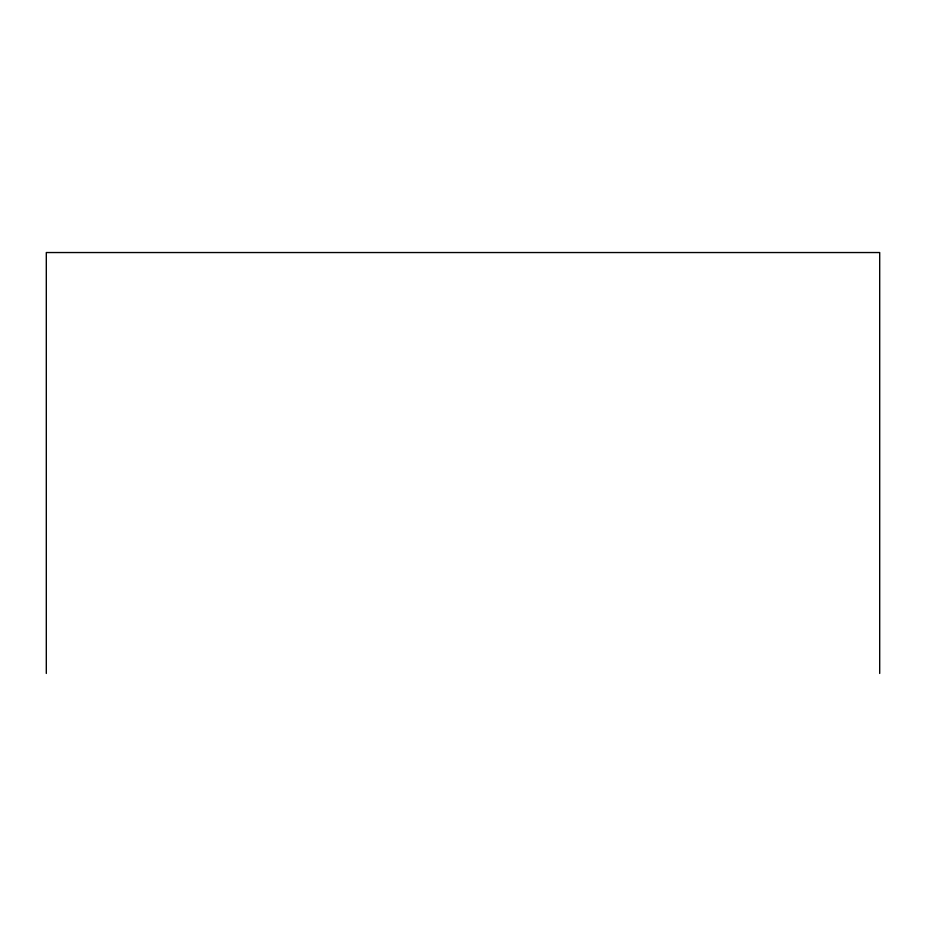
<?xml version="1.0" encoding="UTF-8"?>
<svg xmlns="http://www.w3.org/2000/svg" width="926" height="926" viewBox="0 0 926 926"><rect width="100%" height="100%" fill="white"/><g stroke="black" fill="none" stroke-linecap="round" stroke-linejoin="round"><path stroke-width="1.39" d="M879.7 673.457L879.7 252.543L46.3 252.543L46.3 673.457"/></g></svg>
